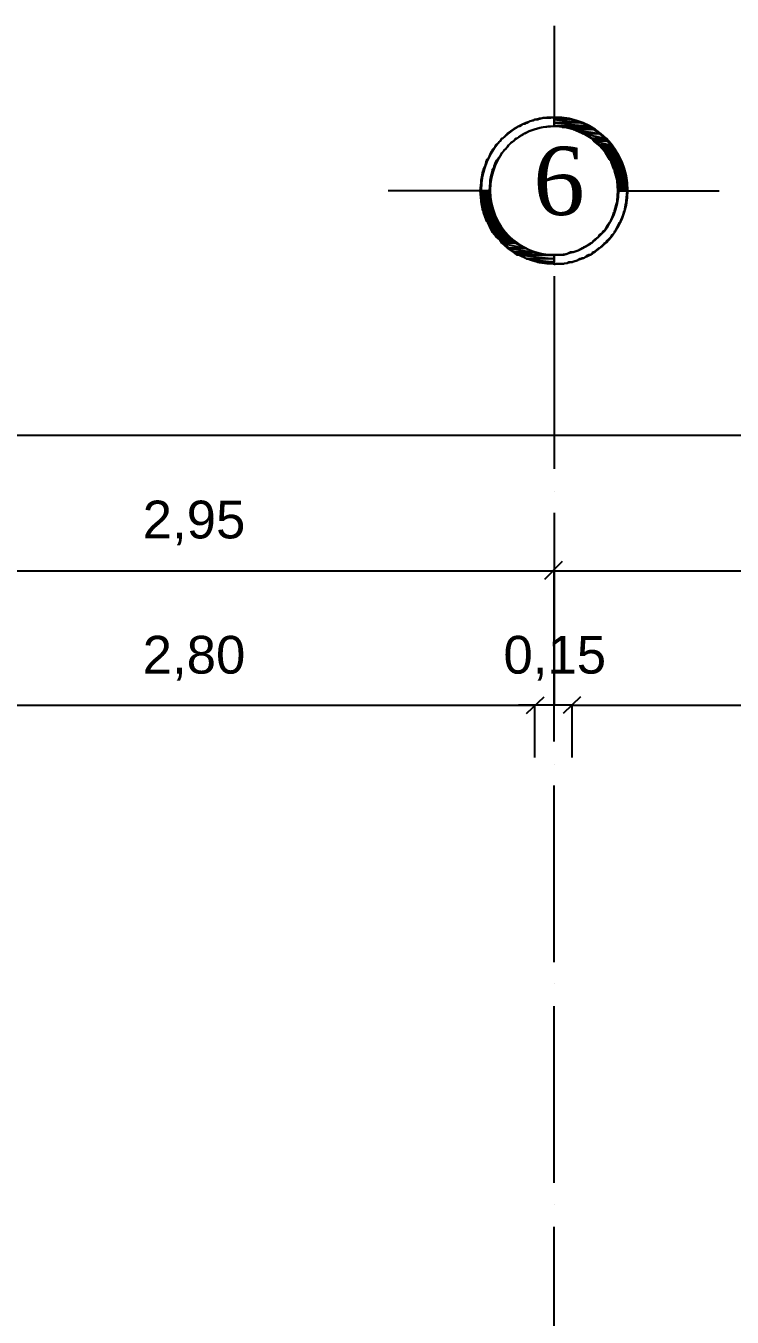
# Model space of a CAD drawing. Header units: millimetres. Extents: x 3504 to 3889, y 1729 to 1927.
# Drawn here: x 3677.3 to 3713.3, y 1860.6 to 1926.5 of the extents above; entities that cross this region are included whole.
import ezdxf

# ---------------------------------------------------------------- set-up
doc = ezdxf.new("R2010")
doc.units = ezdxf.units.MM
doc.styles.add('Arial$001H0', font='arial.ttf')
doc.styles.add('Dutch801RmBT$001H0', font='')
doc.styles.get('Dutch801RmBT$001H0').set_extended_font_data('Dutch801RmBT')

msp = doc.modelspace()

# ---------------------------------------------------------------- hatches: boundary and pattern name
at = {"true_color": 0x000000}
h = msp.add_hatch(color=18, dxfattribs=at)
h.paths.add_polyline_path([(3702.287, 1921.304), (3702.33, 1921.346)])
h.paths.add_polyline_path([(3702.287, 1921.304), (3702.33, 1921.346), (3702.372, 1921.346)])
h = msp.add_hatch(color=18, dxfattribs=at)
h.paths.add_polyline_path([(3702.372, 1921.346), (3702.414, 1921.388)])
h.paths.add_polyline_path([(3702.414, 1921.388), (3702.372, 1921.346), (3702.33, 1921.346)])
h = msp.add_hatch(color=18, dxfattribs=at)
h.paths.add_polyline_path([(3702.753, 1921.515), (3702.838, 1921.558)])
h.paths.add_polyline_path([(3702.753, 1921.515), (3702.838, 1921.558), (3702.88, 1921.558)])
for points in [[(3703.007, 1921.642), (3702.88, 1921.558), (3702.838, 1921.558)], [(3703.515, 1921.769), (3703.43, 1921.727), (3703.388, 1921.727)], [(3704.235, 1921.854), (3704.235, 1921.812), (3704.065, 1921.812)], [(3702.033, 1921.134), (3701.906, 1921.007), (3701.864, 1921.007)], [(3701.229, 1920.33), (3701.144, 1920.203), (3701.102, 1920.203)], [(3701.102, 1920.203), (3701.144, 1920.203), (3701.102, 1920.161)], [(3707.791, 1917.028), (3707.833, 1917.028), (3707.791, 1916.986)], [(3706.817, 1915.419), (3706.69, 1915.25), (3706.648, 1915.25)], [(3706.521, 1915.165), (3706.563, 1915.165), (3706.394, 1915.038)], [(3706.648, 1915.25), (3706.69, 1915.25), (3706.605, 1915.208)], [(3704.912, 1914.403), (3704.743, 1914.361), (3704.658, 1914.361)], [(3705.674, 1914.657), (3705.589, 1914.615), (3705.547, 1914.615)]]:
    msp.add_hatch(color=18, dxfattribs=at).paths.add_polyline_path(points)
h = msp.add_hatch(color=18, dxfattribs=at)
h.paths.add_polyline_path([(3703.261, 1921.727), (3703.388, 1921.727)])
h.paths.add_polyline_path([(3703.261, 1921.727), (3703.388, 1921.727), (3703.43, 1921.727)])
h = msp.add_hatch(color=18, dxfattribs=at)
h.paths.add_polyline_path([(3703.515, 1921.769), (3703.684, 1921.812)])
h.paths.add_polyline_path([(3703.515, 1921.769), (3703.684, 1921.812), (3703.769, 1921.812)])
h = msp.add_hatch(color=18, dxfattribs=at)
h.paths.add_polyline_path([(3703.811, 1921.812), (3703.938, 1921.812)])
h.paths.add_polyline_path([(3703.811, 1921.812), (3703.938, 1921.812), (3704.065, 1921.812)])
h = msp.add_hatch(color=18, dxfattribs=at)
h.paths.add_polyline_path([(3704.489, 1921.812), (3704.235, 1921.812), (3705.039, 1921.727)])
h.paths.add_polyline_path([(3704.235, 1921.812), (3705.039, 1921.727), (3704.235, 1921.727)])
h = msp.add_hatch(color=18, dxfattribs=at)
h.paths.add_polyline_path([(3705.039, 1921.727), (3704.235, 1921.727), (3705.589, 1921.558)])
h.paths.add_polyline_path([(3704.235, 1921.727), (3705.589, 1921.558), (3704.235, 1921.558)])
h = msp.add_hatch(color=18, dxfattribs=at)
h.paths.add_polyline_path([(3705.589, 1921.558), (3704.235, 1921.558), (3706.013, 1921.388)])
h.paths.add_polyline_path([(3704.235, 1921.558), (3706.013, 1921.388), (3704.235, 1921.388)])
h = msp.add_hatch(color=18, dxfattribs=at)
h.paths.add_polyline_path([(3706.013, 1921.388), (3704.235, 1921.388), (3706.097, 1921.346)])
h.paths.add_polyline_path([(3704.235, 1921.388), (3706.097, 1921.346), (3704.658, 1921.346)])
h = msp.add_hatch(color=18, dxfattribs=at)
h.paths.add_polyline_path([(3706.097, 1921.346), (3704.658, 1921.346)])
h.paths.add_polyline_path([(3704.658, 1921.346), (3706.097, 1921.346), (3704.743, 1921.346)])
h = msp.add_hatch(color=18, dxfattribs=at)
h.paths.add_polyline_path([(3706.097, 1921.346), (3704.743, 1921.346), (3706.267, 1921.219)])
h.paths.add_polyline_path([(3704.743, 1921.346), (3706.267, 1921.219), (3705.208, 1921.219)])
h = msp.add_hatch(color=18, dxfattribs=at)
h.paths.add_polyline_path([(3706.267, 1921.219), (3705.208, 1921.219), (3706.563, 1921.007)])
h.paths.add_polyline_path([(3705.208, 1921.219), (3706.563, 1921.007), (3705.674, 1921.007)])
h = msp.add_hatch(color=18, dxfattribs=at)
h.paths.add_polyline_path([(3706.563, 1921.007), (3705.674, 1921.007)])
h.paths.add_polyline_path([(3705.674, 1921.007), (3706.563, 1921.007), (3705.716, 1921.007)])
h = msp.add_hatch(color=18, dxfattribs=at)
h.paths.add_polyline_path([(3706.563, 1921.007), (3705.716, 1921.007), (3706.859, 1920.753)])
h.paths.add_polyline_path([(3705.716, 1921.007), (3706.859, 1920.753), (3706.14, 1920.753)])
h = msp.add_hatch(color=18, dxfattribs=at)
h.paths.add_polyline_path([(3706.859, 1920.753), (3706.14, 1920.753), (3706.944, 1920.626)])
h.paths.add_polyline_path([(3706.14, 1920.753), (3706.944, 1920.626), (3706.267, 1920.626)])
h = msp.add_hatch(color=18, dxfattribs=at)
h.paths.add_polyline_path([(3706.944, 1920.626), (3706.267, 1920.626), (3707.156, 1920.415)])
h.paths.add_polyline_path([(3706.267, 1920.626), (3707.156, 1920.415), (3706.521, 1920.415)])
h = msp.add_hatch(color=18, dxfattribs=at)
h.paths.add_polyline_path([(3707.156, 1920.415), (3706.521, 1920.415), (3707.325, 1920.203)])
h.paths.add_polyline_path([(3706.521, 1920.415), (3707.325, 1920.203), (3706.732, 1920.203)])
h = msp.add_hatch(color=18, dxfattribs=at)
h.paths.add_polyline_path([(3707.325, 1920.203), (3706.732, 1920.203), (3707.41, 1920.034)])
h.paths.add_polyline_path([(3706.732, 1920.203), (3707.41, 1920.034), (3706.859, 1920.034)])
h = msp.add_hatch(color=18, dxfattribs=at)
h.paths.add_polyline_path([(3707.41, 1920.034), (3706.859, 1920.034), (3707.579, 1919.695)])
h.paths.add_polyline_path([(3706.859, 1920.034), (3707.579, 1919.695), (3707.071, 1919.695)])
h = msp.add_hatch(color=18, dxfattribs=at)
h.paths.add_polyline_path([(3707.579, 1919.695), (3707.071, 1919.695), (3707.664, 1919.568)])
h.paths.add_polyline_path([(3707.071, 1919.695), (3707.664, 1919.568), (3707.156, 1919.568)])
h = msp.add_hatch(color=18, dxfattribs=at)
h.paths.add_polyline_path([(3707.664, 1919.568), (3707.156, 1919.568), (3707.791, 1919.187)])
h.paths.add_polyline_path([(3707.156, 1919.568), (3707.791, 1919.187), (3707.283, 1919.187)])
h = msp.add_hatch(color=18, dxfattribs=at)
h.paths.add_polyline_path([(3707.791, 1919.187), (3707.283, 1919.187), (3707.791, 1919.145)])
h.paths.add_polyline_path([(3707.283, 1919.187), (3707.791, 1919.145), (3707.325, 1919.145)])
h = msp.add_hatch(color=18, dxfattribs=at)
h.paths.add_polyline_path([(3707.791, 1919.145), (3707.325, 1919.145), (3707.833, 1919.102)])
h.paths.add_polyline_path([(3707.325, 1919.145), (3707.833, 1919.102), (3707.325, 1919.102)])
h = msp.add_hatch(color=18, dxfattribs=at)
h.paths.add_polyline_path([(3707.833, 1919.102), (3707.325, 1919.102), (3707.918, 1918.637)])
h.paths.add_polyline_path([(3707.325, 1919.102), (3707.918, 1918.637), (3707.452, 1918.637)])
h = msp.add_hatch(color=18, dxfattribs=at)
h.paths.add_polyline_path([(3707.918, 1918.637), (3707.452, 1918.637), (3707.918, 1918.594)])
h.paths.add_polyline_path([(3707.452, 1918.637), (3707.918, 1918.594), (3707.452, 1918.594)])
h = msp.add_hatch(color=18, dxfattribs=at)
h.paths.add_polyline_path([(3700.933, 1918.086), (3700.467, 1918.086), (3700.975, 1917.578)])
h.paths.add_polyline_path([(3700.467, 1918.086), (3700.975, 1917.578), (3700.509, 1917.578)])
h = msp.add_hatch(color=18, dxfattribs=at)
h.paths.add_polyline_path([(3707.918, 1918.594), (3707.452, 1918.594), (3707.96, 1918.086)])
h.paths.add_polyline_path([(3707.452, 1918.594), (3707.96, 1918.086), (3707.494, 1918.086)])
h = msp.add_hatch(color=18, dxfattribs=at)
h.paths.add_polyline_path([(3700.975, 1917.578), (3700.509, 1917.578), (3700.975, 1917.536)])
h.paths.add_polyline_path([(3700.509, 1917.578), (3700.975, 1917.536), (3700.509, 1917.536)])
h = msp.add_hatch(color=18, dxfattribs=at)
h.paths.add_polyline_path([(3700.975, 1917.536), (3700.509, 1917.536), (3701.102, 1917.07)])
h.paths.add_polyline_path([(3700.509, 1917.536), (3701.102, 1917.07), (3700.594, 1917.07)])
h = msp.add_hatch(color=18, dxfattribs=at)
h.paths.add_polyline_path([(3701.102, 1917.07), (3700.594, 1917.07), (3701.102, 1917.028)])
h.paths.add_polyline_path([(3700.594, 1917.07), (3701.102, 1917.028), (3700.636, 1917.028)])
h = msp.add_hatch(color=18, dxfattribs=at)
h.paths.add_polyline_path([(3701.102, 1917.028), (3700.636, 1917.028), (3701.144, 1916.986)])
h.paths.add_polyline_path([(3700.636, 1917.028), (3701.144, 1916.986), (3700.636, 1916.986)])
h = msp.add_hatch(color=18, dxfattribs=at)
h.paths.add_polyline_path([(3701.144, 1916.986), (3700.636, 1916.986), (3701.271, 1916.605)])
h.paths.add_polyline_path([(3700.636, 1916.986), (3701.271, 1916.605), (3700.763, 1916.605)])
h = msp.add_hatch(color=18, dxfattribs=at)
h.paths.add_polyline_path([(3707.833, 1917.028), (3707.833, 1917.07)])
h.paths.add_polyline_path([(3707.833, 1917.07), (3707.833, 1917.028), (3707.791, 1917.028)])
h = msp.add_hatch(color=18, dxfattribs=at)
h.paths.add_polyline_path([(3701.271, 1916.605), (3700.763, 1916.605), (3701.314, 1916.52)])
h.paths.add_polyline_path([(3700.763, 1916.605), (3701.314, 1916.52), (3700.806, 1916.52)])
h = msp.add_hatch(color=18, dxfattribs=at)
h.paths.add_polyline_path([(3701.314, 1916.52), (3700.806, 1916.52), (3701.356, 1916.478)])
h.paths.add_polyline_path([(3700.806, 1916.52), (3701.356, 1916.478), (3700.848, 1916.478)])
h = msp.add_hatch(color=18, dxfattribs=at)
h.paths.add_polyline_path([(3701.356, 1916.478), (3700.848, 1916.478), (3701.568, 1916.139)])
h.paths.add_polyline_path([(3700.848, 1916.478), (3701.568, 1916.139), (3701.017, 1916.139)])
h = msp.add_hatch(color=18, dxfattribs=at)
h.paths.add_polyline_path([(3701.568, 1916.139), (3701.017, 1916.139), (3701.652, 1916.054)])
h.paths.add_polyline_path([(3701.017, 1916.139), (3701.652, 1916.054), (3701.06, 1916.054)])
h = msp.add_hatch(color=18, dxfattribs=at)
h.paths.add_polyline_path([(3701.652, 1916.054), (3701.06, 1916.054), (3701.737, 1915.97)])
h.paths.add_polyline_path([(3701.06, 1916.054), (3701.737, 1915.97), (3701.102, 1915.97)])
h = msp.add_hatch(color=18, dxfattribs=at)
h.paths.add_polyline_path([(3701.737, 1915.97), (3701.102, 1915.97), (3701.906, 1915.758)])
h.paths.add_polyline_path([(3701.102, 1915.97), (3701.906, 1915.758), (3701.271, 1915.758)])
h = msp.add_hatch(color=18, dxfattribs=at)
h.paths.add_polyline_path([(3701.906, 1915.758), (3701.271, 1915.758), (3702.033, 1915.631)])
h.paths.add_polyline_path([(3701.271, 1915.758), (3702.033, 1915.631), (3701.398, 1915.631)])
h = msp.add_hatch(color=18, dxfattribs=at)
h.paths.add_polyline_path([(3702.033, 1915.631), (3701.398, 1915.631), (3702.16, 1915.546)])
h.paths.add_polyline_path([(3701.398, 1915.631), (3702.16, 1915.546), (3701.483, 1915.546)])
h = msp.add_hatch(color=18, dxfattribs=at)
h.paths.add_polyline_path([(3702.16, 1915.546), (3701.483, 1915.546), (3702.287, 1915.419)])
h.paths.add_polyline_path([(3701.483, 1915.546), (3702.287, 1915.419), (3701.568, 1915.419)])
h = msp.add_hatch(color=18, dxfattribs=at)
h.paths.add_polyline_path([(3702.287, 1915.419), (3701.568, 1915.419), (3702.711, 1915.165)])
h.paths.add_polyline_path([(3701.568, 1915.419), (3702.711, 1915.165), (3701.864, 1915.165)])
h = msp.add_hatch(color=18, dxfattribs=at)
h.paths.add_polyline_path([(3702.753, 1915.165), (3701.864, 1915.165)])
h.paths.add_polyline_path([(3702.753, 1915.165), (3701.864, 1915.165), (3702.711, 1915.165)])
h = msp.add_hatch(color=18, dxfattribs=at)
h.paths.add_polyline_path([(3702.753, 1915.165), (3701.864, 1915.165), (3703.219, 1914.954)])
h.paths.add_polyline_path([(3701.864, 1915.165), (3703.219, 1914.954), (3702.16, 1914.954)])
h = msp.add_hatch(color=18, dxfattribs=at)
h.paths.add_polyline_path([(3703.219, 1914.954), (3702.16, 1914.954), (3703.684, 1914.827)])
h.paths.add_polyline_path([(3702.16, 1914.954), (3703.684, 1914.827), (3702.33, 1914.827)])
h = msp.add_hatch(color=18, dxfattribs=at)
h.paths.add_polyline_path([(3703.769, 1914.827), (3702.33, 1914.827)])
h.paths.add_polyline_path([(3703.769, 1914.827), (3702.33, 1914.827), (3703.684, 1914.827)])
h = msp.add_hatch(color=18, dxfattribs=at)
h.paths.add_polyline_path([(3703.769, 1914.827), (3702.33, 1914.827), (3704.235, 1914.827)])
h.paths.add_polyline_path([(3702.33, 1914.827), (3704.235, 1914.827), (3702.414, 1914.827)])
h = msp.add_hatch(color=18, dxfattribs=at)
h.paths.add_polyline_path([(3704.235, 1914.827), (3702.414, 1914.827), (3704.235, 1914.615)])
h.paths.add_polyline_path([(3702.414, 1914.827), (3704.235, 1914.615), (3702.838, 1914.615)])
h = msp.add_hatch(color=18, dxfattribs=at)
h.paths.add_polyline_path([(3706.013, 1914.827), (3706.055, 1914.827)])
h.paths.add_polyline_path([(3706.013, 1914.827), (3706.055, 1914.827), (3706.097, 1914.827)])
h = msp.add_hatch(color=18, dxfattribs=at)
h.paths.add_polyline_path([(3704.235, 1914.615), (3702.838, 1914.615), (3704.235, 1914.446)])
h.paths.add_polyline_path([(3702.838, 1914.615), (3704.235, 1914.446), (3703.388, 1914.446)])
h = msp.add_hatch(color=18, dxfattribs=at)
h.paths.add_polyline_path([(3704.235, 1914.446), (3703.388, 1914.446), (3704.235, 1914.361)])
h.paths.add_polyline_path([(3703.388, 1914.446), (3704.235, 1914.361), (3703.938, 1914.361)])
h = msp.add_hatch(color=18, dxfattribs=at)
h.paths.add_polyline_path([(3704.235, 1914.319), (3704.235, 1914.361)])
h.paths.add_polyline_path([(3704.235, 1914.319), (3704.235, 1914.361), (3704.362, 1914.361)])
h = msp.add_hatch(color=18, dxfattribs=at)
h.paths.add_polyline_path([(3704.616, 1914.361), (3704.658, 1914.361)])
h.paths.add_polyline_path([(3704.616, 1914.361), (3704.658, 1914.361), (3704.743, 1914.361)])
h = msp.add_hatch(color=18, dxfattribs=at)
h.paths.add_polyline_path([(3704.912, 1914.403), (3704.997, 1914.446)])
h.paths.add_polyline_path([(3704.912, 1914.403), (3704.997, 1914.446), (3705.039, 1914.446)])
h = msp.add_hatch(color=18, dxfattribs=at)
h.paths.add_polyline_path([(3705.42, 1914.53), (3705.547, 1914.615)])
h.paths.add_polyline_path([(3705.42, 1914.53), (3705.547, 1914.615), (3705.589, 1914.615)])

# ---------------------------------------------------------------- linework, layer by layer
at = {"color": 18, "linetype": 'Continuous', "lineweight": -2, "true_color": 0x000000}
for p, q in [((3704.235, 1926.511), (3704.235, 1921.388)), ((3704.235, 1926.511), (3704.235, 1921.388)), ((3704.235, 1926.511), (3704.235, 1921.388)), ((3700.467, 1918.086), (3695.768, 1918.086)), ((3700.467, 1918.086), (3695.768, 1918.086)), ((3700.467, 1918.086), (3695.768, 1918.086)), ((3700.467, 1918.086), (3700.933, 1918.086)), ((3700.467, 1918.086), (3700.933, 1918.086)), ((3700.467, 1918.086), (3700.933, 1918.086)), ((3707.494, 1918.086), (3712.659, 1918.086)), ((3707.494, 1918.086), (3712.659, 1918.086)), ((3707.96, 1918.086), (3712.659, 1918.086)), ((3704.235, 1914.827), (3704.235, 1914.319)), ((3704.235, 1914.827), (3704.235, 1914.319)), ((3704.235, 1914.827), (3704.235, 1914.319)), ((3704.235, 1913.726), (3704.235, 1903.905)), ((3735.773, 1905.598), (3642.47, 1905.598)), ((3704.235, 1902.762), (3704.235, 1902.762)), ((3704.235, 1901.661), (3704.235, 1891.84)), ((3703.769, 1898.274), (3704.658, 1899.163)), ((3704.658, 1899.163), (3703.769, 1898.274)), ((3667.362, 1898.698), (3704.235, 1898.698)), ((3704.235, 1897.47), (3704.235, 1898.698)), ((3704.235, 1889.977), (3704.235, 1898.698)), ((3704.235, 1898.698), (3735.773, 1898.698)), ((3702.838, 1891.416), (3703.727, 1892.263)), ((3702.838, 1891.416), (3703.727, 1892.263)), ((3705.589, 1892.263), (3704.7, 1891.416)), ((3705.589, 1892.263), (3704.7, 1891.416)), ((3668.294, 1891.84), (3703.261, 1891.84)), ((3703.261, 1891.84), (3702.414, 1891.84)), ((3703.261, 1889.173), (3703.261, 1891.84)), ((3703.261, 1889.173), (3703.261, 1891.84)), ((3705.166, 1891.84), (3703.261, 1891.84)), ((3705.166, 1889.173), (3705.166, 1891.84)), ((3705.166, 1891.84), (3706.013, 1891.84)), ((3705.166, 1889.173), (3705.166, 1891.84)), ((3705.166, 1891.84), (3733.91, 1891.84)), ((3704.235, 1888.834), (3704.235, 1888.834)), ((3704.235, 1878.716), (3704.235, 1887.733)), ((3704.235, 1877.616), (3704.235, 1877.616)), ((3704.235, 1867.456), (3704.235, 1876.473)), ((3704.235, 1866.355), (3704.235, 1866.355)), ((3704.235, 1856.237), (3704.235, 1865.212))]:
    msp.add_line(p, q, dxfattribs=at)
for points in [[(3702.203, 1921.261), (3702.16, 1921.219), (3702.16, 1921.219)], [(3702.16, 1921.219), (3702.16, 1921.219), (3702.203, 1921.261)], [(3702.287, 1921.304), (3702.203, 1921.261), (3702.203, 1921.261)], [(3702.287, 1921.304), (3702.287, 1921.304), (3702.33, 1921.346)], [(3702.287, 1921.304), (3702.33, 1921.346), (3702.372, 1921.346)], [(3702.414, 1921.388), (3702.372, 1921.346), (3702.33, 1921.346)], [(3702.372, 1921.346), (3702.414, 1921.388)], [(3702.499, 1921.388), (3702.414, 1921.388), (3702.414, 1921.388)], [(3702.668, 1921.515), (3702.499, 1921.388), (3702.499, 1921.388)], [(3702.753, 1921.515), (3702.668, 1921.515), (3702.668, 1921.515)], [(3702.753, 1921.515), (3702.753, 1921.515), (3702.838, 1921.558)], [(3702.753, 1921.515), (3702.838, 1921.558), (3702.88, 1921.558)], [(3703.007, 1921.642), (3702.88, 1921.558), (3702.838, 1921.558)], [(3703.176, 1921.685), (3703.007, 1921.642), (3703.007, 1921.642)], [(3703.007, 1921.642), (3703.007, 1921.642), (3703.176, 1921.685)], [(3703.261, 1921.727), (3703.176, 1921.685), (3703.176, 1921.685)], [(3703.346, 1921.261), (3703.219, 1921.219), (3703.219, 1921.219)], [(3703.261, 1921.727), (3703.261, 1921.727), (3703.388, 1921.727)], [(3703.261, 1921.727), (3703.388, 1921.727), (3703.43, 1921.727)], [(3703.515, 1921.304), (3703.346, 1921.261), (3703.346, 1921.261)], [(3703.515, 1921.769), (3703.43, 1921.727), (3703.388, 1921.727)], [(3703.515, 1921.769), (3703.515, 1921.769), (3703.684, 1921.812)], [(3703.515, 1921.769), (3703.684, 1921.812), (3703.769, 1921.812)], [(3703.684, 1921.346), (3703.515, 1921.304), (3703.515, 1921.304)], [(3703.811, 1921.812), (3703.769, 1921.812), (3703.684, 1921.812)], [(3704.235, 1921.388), (3703.684, 1921.346), (3703.684, 1921.346)], [(3703.684, 1921.346), (3703.684, 1921.346), (3704.235, 1921.388)], [(3703.811, 1921.812), (3703.811, 1921.812), (3703.938, 1921.812)], [(3703.811, 1921.812), (3703.938, 1921.812), (3704.065, 1921.812)], [(3704.235, 1921.854), (3704.235, 1921.812), (3704.065, 1921.812)], [(3704.489, 1921.812), (3704.235, 1921.812), (3705.039, 1921.727)], [(3704.235, 1921.812), (3705.039, 1921.727), (3704.235, 1921.727)], [(3705.039, 1921.727), (3704.235, 1921.727), (3705.589, 1921.558)], [(3704.235, 1921.727), (3705.589, 1921.558), (3704.235, 1921.558)], [(3705.589, 1921.558), (3704.235, 1921.558), (3706.013, 1921.388)], [(3704.235, 1921.558), (3706.013, 1921.388), (3704.235, 1921.388)], [(3706.013, 1921.388), (3704.235, 1921.388), (3706.097, 1921.346)], [(3704.235, 1921.388), (3706.097, 1921.346), (3704.658, 1921.346)], [(3706.097, 1921.346), (3704.658, 1921.346)], [(3704.658, 1921.346), (3706.097, 1921.346), (3704.743, 1921.346)], [(3706.097, 1921.346), (3704.743, 1921.346), (3706.267, 1921.219)], [(3704.743, 1921.346), (3706.267, 1921.219), (3705.208, 1921.219)], [(3701.483, 1920.626), (3701.441, 1920.584), (3701.441, 1920.584)], [(3701.568, 1920.753), (3701.483, 1920.626), (3701.483, 1920.626)], [(3701.483, 1920.626), (3701.483, 1920.626), (3701.568, 1920.753)], [(3701.61, 1920.753), (3701.568, 1920.753), (3701.568, 1920.753)], [(3701.779, 1920.923), (3701.61, 1920.753), (3701.61, 1920.753)], [(3701.822, 1920.965), (3701.779, 1920.923), (3701.779, 1920.923)], [(3701.864, 1921.007), (3701.822, 1920.965), (3701.822, 1920.965)], [(3702.033, 1921.134), (3701.906, 1921.007), (3701.864, 1921.007)], [(3701.864, 1921.007), (3701.864, 1921.007)], [(3701.864, 1921.007), (3701.906, 1921.007), (3701.906, 1921.007)], [(3702.16, 1921.219), (3702.033, 1921.134), (3702.033, 1921.134)], [(3702.16, 1920.626), (3702.118, 1920.584), (3702.118, 1920.584)], [(3702.287, 1920.753), (3702.16, 1920.626), (3702.16, 1920.626)], [(3702.33, 1920.753), (3702.287, 1920.753), (3702.287, 1920.753)], [(3702.584, 1920.923), (3702.33, 1920.753), (3702.33, 1920.753)], [(3702.668, 1920.965), (3702.584, 1920.923), (3702.584, 1920.923)], [(3702.711, 1921.007), (3702.668, 1920.965), (3702.668, 1920.965)], [(3702.753, 1921.007), (3702.711, 1921.007), (3702.711, 1921.007)], [(3702.965, 1921.134), (3702.753, 1921.007), (3702.753, 1921.007)], [(3703.219, 1921.219), (3702.965, 1921.134), (3702.965, 1921.134)], [(3706.267, 1921.219), (3705.208, 1921.219), (3706.563, 1921.007)], [(3705.208, 1921.219), (3706.563, 1921.007), (3705.674, 1921.007)], [(3706.563, 1921.007), (3705.674, 1921.007)], [(3705.674, 1921.007), (3706.563, 1921.007), (3705.716, 1921.007)], [(3706.563, 1921.007), (3705.716, 1921.007), (3706.859, 1920.753)], [(3705.716, 1921.007), (3706.859, 1920.753), (3706.14, 1920.753)], [(3706.859, 1920.753), (3706.14, 1920.753), (3706.944, 1920.626)], [(3706.14, 1920.753), (3706.944, 1920.626), (3706.267, 1920.626)], [(3706.944, 1920.626), (3706.267, 1920.626), (3707.156, 1920.415)], [(3706.267, 1920.626), (3707.156, 1920.415), (3706.521, 1920.415)], [(3701.017, 1920.034), (3700.933, 1919.864), (3700.933, 1919.864)], [(3701.06, 1920.118), (3701.017, 1920.034), (3701.017, 1920.034)], [(3701.017, 1920.034), (3701.017, 1920.034), (3701.06, 1920.118)], [(3701.102, 1920.161), (3701.06, 1920.118), (3701.06, 1920.118)], [(3701.229, 1920.33), (3701.144, 1920.203), (3701.102, 1920.203)], [(3701.102, 1920.203), (3701.144, 1920.203), (3701.102, 1920.161)], [(3701.271, 1920.415), (3701.229, 1920.33), (3701.229, 1920.33)], [(3701.398, 1920.542), (3701.271, 1920.415), (3701.271, 1920.415)], [(3701.271, 1920.415), (3701.271, 1920.415), (3701.398, 1920.542)], [(3701.441, 1920.584), (3701.398, 1920.542), (3701.398, 1920.542)], [(3701.568, 1920.034), (3701.483, 1919.864), (3701.483, 1919.864)], [(3701.652, 1920.118), (3701.568, 1920.034), (3701.568, 1920.034)], [(3701.695, 1920.161), (3701.652, 1920.118), (3701.652, 1920.118)], [(3701.737, 1920.203), (3701.695, 1920.161), (3701.695, 1920.161)], [(3701.864, 1920.33), (3701.737, 1920.203), (3701.737, 1920.203)], [(3701.906, 1920.415), (3701.864, 1920.33), (3701.864, 1920.33)], [(3702.033, 1920.542), (3701.906, 1920.415), (3701.906, 1920.415)], [(3702.118, 1920.584), (3702.033, 1920.542), (3702.033, 1920.542)], [(3707.156, 1920.415), (3706.521, 1920.415), (3707.325, 1920.203)], [(3706.521, 1920.415), (3707.325, 1920.203), (3706.732, 1920.203)], [(3707.325, 1920.203), (3706.732, 1920.203), (3707.41, 1920.034)], [(3706.732, 1920.203), (3707.41, 1920.034), (3706.859, 1920.034)], [(3707.41, 1920.034), (3706.859, 1920.034), (3707.579, 1919.695)], [(3706.859, 1920.034), (3707.579, 1919.695), (3707.071, 1919.695)], [(3700.721, 1919.356), (3700.636, 1919.187), (3700.636, 1919.187)], [(3700.763, 1919.568), (3700.721, 1919.356), (3700.721, 1919.356)], [(3700.806, 1919.653), (3700.763, 1919.568), (3700.763, 1919.568)], [(3700.763, 1919.568), (3700.763, 1919.568), (3700.806, 1919.653)], [(3700.848, 1919.695), (3700.806, 1919.695), (3700.806, 1919.695)], [(3700.806, 1919.695), (3700.806, 1919.653), (3700.806, 1919.653)], [(3700.933, 1919.864), (3700.848, 1919.695), (3700.848, 1919.695)], [(3701.187, 1919.356), (3701.144, 1919.187), (3701.144, 1919.187)], [(3701.271, 1919.568), (3701.187, 1919.356), (3701.187, 1919.356)], [(3701.314, 1919.653), (3701.271, 1919.568), (3701.271, 1919.568)], [(3701.356, 1919.695), (3701.314, 1919.653), (3701.314, 1919.653)], [(3701.483, 1919.864), (3701.356, 1919.695), (3701.356, 1919.695)], [(3701.356, 1919.695), (3701.356, 1919.695)], [(3707.579, 1919.695), (3707.071, 1919.695), (3707.664, 1919.568)], [(3707.071, 1919.695), (3707.664, 1919.568), (3707.156, 1919.568)], [(3707.664, 1919.568), (3707.156, 1919.568), (3707.791, 1919.187)], [(3707.156, 1919.568), (3707.791, 1919.187), (3707.283, 1919.187)], [(3700.552, 1918.806), (3700.509, 1918.637), (3700.509, 1918.637)], [(3700.509, 1918.637), (3700.509, 1918.637)], [(3700.509, 1918.637), (3700.509, 1918.637)], [(3700.509, 1918.637), (3700.509, 1918.594), (3700.509, 1918.594)], [(3700.509, 1918.594), (3700.509, 1918.594), (3700.509, 1918.637)], [(3700.594, 1919.102), (3700.552, 1918.806), (3700.552, 1918.806)], [(3700.636, 1919.145), (3700.594, 1919.102), (3700.594, 1919.102)], [(3700.594, 1919.102), (3700.594, 1919.102), (3700.636, 1919.145)], [(3700.636, 1919.187), (3700.636, 1919.187)], [(3700.636, 1919.187), (3700.636, 1919.145), (3700.636, 1919.145)], [(3701.017, 1918.806), (3700.975, 1918.637), (3700.975, 1918.637)], [(3700.975, 1918.637), (3700.975, 1918.637)], [(3700.975, 1918.637), (3700.975, 1918.637)], [(3700.975, 1918.637), (3700.975, 1918.594), (3700.975, 1918.594)], [(3701.102, 1919.102), (3701.017, 1918.806), (3701.017, 1918.806)], [(3701.144, 1919.187), (3701.102, 1919.187), (3701.102, 1919.187)], [(3701.102, 1919.187), (3701.102, 1919.145), (3701.102, 1919.145)], [(3701.102, 1919.145), (3701.102, 1919.102), (3701.102, 1919.102)], [(3707.791, 1919.187), (3707.283, 1919.187), (3707.791, 1919.145)], [(3707.283, 1919.187), (3707.791, 1919.145), (3707.325, 1919.145)], [(3707.791, 1919.145), (3707.325, 1919.145), (3707.833, 1919.102)], [(3707.325, 1919.145), (3707.833, 1919.102), (3707.325, 1919.102)], [(3707.833, 1919.102), (3707.325, 1919.102), (3707.918, 1918.637)], [(3707.325, 1919.102), (3707.918, 1918.637), (3707.452, 1918.637)], [(3707.918, 1918.637), (3707.452, 1918.637), (3707.918, 1918.594)], [(3707.452, 1918.637), (3707.918, 1918.594), (3707.452, 1918.594)], [(3700.509, 1918.51), (3700.467, 1918.086), (3700.467, 1918.086)], [(3700.933, 1918.086), (3700.467, 1918.086), (3700.975, 1917.578)], [(3700.467, 1918.086), (3700.975, 1917.578), (3700.509, 1917.578)], [(3700.509, 1918.594), (3700.509, 1918.51), (3700.509, 1918.51)], [(3700.509, 1918.51), (3700.509, 1918.51), (3700.509, 1918.594)], [(3700.975, 1918.51), (3700.933, 1918.086), (3700.933, 1918.086)], [(3700.975, 1918.594), (3700.975, 1918.594)], [(3700.975, 1918.594), (3700.975, 1918.552), (3700.975, 1918.552)], [(3700.975, 1918.552), (3700.975, 1918.552)], [(3700.975, 1918.552), (3700.975, 1918.552)], [(3700.975, 1918.552), (3700.975, 1918.552)], [(3700.975, 1918.552), (3700.975, 1918.51), (3700.975, 1918.51)], [(3707.918, 1918.594), (3707.452, 1918.594), (3707.96, 1918.086)], [(3707.452, 1918.594), (3707.96, 1918.086), (3707.494, 1918.086)], [(3707.494, 1918.086), (3707.452, 1917.578), (3707.452, 1917.578)], [(3707.96, 1918.086), (3707.918, 1917.578), (3707.918, 1917.578)], [(3700.975, 1917.578), (3700.509, 1917.578), (3700.975, 1917.536)], [(3700.509, 1917.578), (3700.975, 1917.536), (3700.509, 1917.536)], [(3700.509, 1917.536), (3700.975, 1917.536), (3700.975, 1917.536)], [(3700.975, 1917.536), (3700.975, 1917.536), (3700.509, 1917.536)], [(3700.975, 1917.536), (3700.509, 1917.536), (3701.102, 1917.07)], [(3700.509, 1917.536), (3701.102, 1917.07), (3700.594, 1917.07)], [(3707.41, 1917.367), (3707.325, 1917.07), (3707.325, 1917.07)], [(3707.452, 1917.536), (3707.41, 1917.367), (3707.41, 1917.367)], [(3707.452, 1917.578), (3707.452, 1917.578)], [(3707.452, 1917.578), (3707.452, 1917.536), (3707.452, 1917.536)], [(3707.452, 1917.536), (3707.452, 1917.536)], [(3707.452, 1917.536), (3707.452, 1917.536)], [(3707.875, 1917.367), (3707.833, 1917.07), (3707.833, 1917.07)], [(3707.918, 1917.536), (3707.875, 1917.367), (3707.875, 1917.367)], [(3707.918, 1917.578), (3707.918, 1917.578)], [(3707.918, 1917.578), (3707.918, 1917.578)], [(3707.918, 1917.578), (3707.918, 1917.536), (3707.918, 1917.536)], [(3707.918, 1917.536), (3707.918, 1917.536), (3707.918, 1917.578)], [(3707.918, 1917.536), (3707.918, 1917.536)], [(3707.918, 1917.536), (3707.918, 1917.536)], [(3701.102, 1917.07), (3700.594, 1917.07), (3701.102, 1917.028)], [(3700.594, 1917.07), (3701.102, 1917.028), (3700.636, 1917.028)], [(3701.102, 1917.028), (3700.636, 1917.028), (3701.144, 1916.986)], [(3700.636, 1917.028), (3701.144, 1916.986), (3700.636, 1916.986)], [(3701.144, 1916.986), (3700.636, 1916.986), (3701.271, 1916.605)], [(3700.636, 1916.986), (3701.271, 1916.605), (3700.763, 1916.605)], [(3707.24, 1916.816), (3707.156, 1916.605), (3707.156, 1916.605)], [(3707.283, 1916.986), (3707.24, 1916.816), (3707.24, 1916.816)], [(3707.325, 1916.986), (3707.283, 1916.986), (3707.283, 1916.986)], [(3707.325, 1917.07), (3707.325, 1917.028), (3707.325, 1917.028)], [(3707.325, 1917.028), (3707.325, 1916.986), (3707.325, 1916.986)], [(3707.748, 1916.816), (3707.664, 1916.605), (3707.664, 1916.605)], [(3707.791, 1916.986), (3707.748, 1916.816), (3707.748, 1916.816)], [(3707.833, 1917.07), (3707.833, 1917.028), (3707.791, 1917.028)], [(3707.791, 1917.028), (3707.833, 1917.028), (3707.791, 1916.986)], [(3707.791, 1916.986), (3707.791, 1916.986)], [(3707.833, 1917.028), (3707.833, 1917.07)], [(3701.271, 1916.605), (3700.763, 1916.605), (3701.314, 1916.52)], [(3700.763, 1916.605), (3701.314, 1916.52), (3700.806, 1916.52)], [(3701.314, 1916.52), (3700.806, 1916.52), (3701.356, 1916.478)], [(3700.806, 1916.52), (3701.356, 1916.478), (3700.848, 1916.478)], [(3701.356, 1916.478), (3700.848, 1916.478), (3701.568, 1916.139)], [(3700.848, 1916.478), (3701.568, 1916.139), (3701.017, 1916.139)], [(3701.568, 1916.139), (3701.017, 1916.139), (3701.652, 1916.054)], [(3701.017, 1916.139), (3701.652, 1916.054), (3701.06, 1916.054)], [(3701.652, 1916.054), (3701.06, 1916.054), (3701.737, 1915.97)], [(3701.06, 1916.054), (3701.737, 1915.97), (3701.102, 1915.97)], [(3706.775, 1916.054), (3706.732, 1916.012), (3706.732, 1916.012)], [(3706.732, 1916.012), (3706.732, 1915.97), (3706.732, 1915.97)], [(3706.859, 1916.139), (3706.775, 1916.054), (3706.775, 1916.054)], [(3706.944, 1916.308), (3706.859, 1916.139), (3706.859, 1916.139)], [(3707.071, 1916.478), (3706.944, 1916.308), (3706.944, 1916.308)], [(3707.113, 1916.52), (3707.071, 1916.478), (3707.071, 1916.478)], [(3707.071, 1916.478), (3707.071, 1916.478)], [(3707.156, 1916.605), (3707.113, 1916.52), (3707.113, 1916.52)], [(3707.367, 1916.054), (3707.325, 1916.012), (3707.325, 1916.012)], [(3707.325, 1916.012), (3707.325, 1915.97), (3707.325, 1915.97)], [(3707.41, 1916.139), (3707.367, 1916.054), (3707.367, 1916.054)], [(3707.367, 1916.054), (3707.367, 1916.054), (3707.41, 1916.139)], [(3707.494, 1916.308), (3707.41, 1916.139), (3707.41, 1916.139)], [(3707.579, 1916.478), (3707.494, 1916.308), (3707.494, 1916.308)], [(3707.621, 1916.478), (3707.579, 1916.478), (3707.579, 1916.478)], [(3707.664, 1916.605), (3707.621, 1916.52), (3707.621, 1916.52)], [(3707.621, 1916.52), (3707.621, 1916.52), (3707.664, 1916.605)], [(3707.621, 1916.52), (3707.621, 1916.478), (3707.621, 1916.478)], [(3701.737, 1915.97), (3701.102, 1915.97), (3701.906, 1915.758)], [(3701.102, 1915.97), (3701.906, 1915.758), (3701.271, 1915.758)], [(3701.906, 1915.758), (3701.271, 1915.758), (3702.033, 1915.631)], [(3701.271, 1915.758), (3702.033, 1915.631), (3701.398, 1915.631)], [(3702.033, 1915.631), (3701.398, 1915.631), (3702.16, 1915.546)], [(3701.398, 1915.631), (3702.16, 1915.546), (3701.483, 1915.546)], [(3702.16, 1915.546), (3701.483, 1915.546), (3702.287, 1915.419)], [(3701.483, 1915.546), (3702.287, 1915.419), (3701.568, 1915.419)], [(3702.287, 1915.419), (3701.568, 1915.419), (3702.711, 1915.165)], [(3701.568, 1915.419), (3702.711, 1915.165), (3701.864, 1915.165)], [(3706.097, 1915.419), (3705.843, 1915.25), (3705.843, 1915.25)], [(3706.14, 1915.419), (3706.097, 1915.419), (3706.097, 1915.419)], [(3706.267, 1915.546), (3706.14, 1915.419), (3706.14, 1915.419)], [(3706.309, 1915.589), (3706.267, 1915.546), (3706.267, 1915.546)], [(3706.394, 1915.631), (3706.309, 1915.589), (3706.309, 1915.589)], [(3706.521, 1915.758), (3706.394, 1915.631), (3706.394, 1915.631)], [(3706.563, 1915.843), (3706.521, 1915.758), (3706.521, 1915.758)], [(3706.732, 1915.97), (3706.563, 1915.843), (3706.563, 1915.843)], [(3706.817, 1915.419), (3706.69, 1915.25), (3706.648, 1915.25)], [(3706.859, 1915.419), (3706.817, 1915.419), (3706.817, 1915.419)], [(3706.944, 1915.546), (3706.859, 1915.419), (3706.859, 1915.419)], [(3706.859, 1915.419), (3706.859, 1915.419), (3706.944, 1915.546)], [(3706.986, 1915.589), (3706.944, 1915.546), (3706.944, 1915.546)], [(3707.029, 1915.631), (3706.986, 1915.589), (3706.986, 1915.589)], [(3707.156, 1915.758), (3707.029, 1915.631), (3707.029, 1915.631)], [(3707.029, 1915.631), (3707.029, 1915.631), (3707.156, 1915.758)], [(3707.198, 1915.843), (3707.156, 1915.758), (3707.156, 1915.758)], [(3707.325, 1915.97), (3707.198, 1915.843), (3707.198, 1915.843)], [(3702.753, 1915.165), (3702.753, 1915.165), (3701.864, 1915.165)], [(3702.753, 1915.165), (3701.864, 1915.165), (3702.711, 1915.165)], [(3702.753, 1915.165), (3701.864, 1915.165), (3703.219, 1914.954)], [(3701.864, 1915.165), (3703.219, 1914.954), (3702.16, 1914.954)], [(3703.219, 1914.954), (3702.16, 1914.954), (3703.684, 1914.827)], [(3702.16, 1914.954), (3703.684, 1914.827), (3702.33, 1914.827)], [(3703.769, 1914.827), (3703.769, 1914.827), (3702.33, 1914.827)], [(3703.769, 1914.827), (3702.33, 1914.827), (3703.684, 1914.827)], [(3703.769, 1914.827), (3702.33, 1914.827), (3704.235, 1914.827)], [(3702.33, 1914.827), (3704.235, 1914.827), (3702.414, 1914.827)], [(3704.235, 1914.827), (3702.414, 1914.827), (3704.235, 1914.615)], [(3702.414, 1914.827), (3704.235, 1914.615), (3702.838, 1914.615)], [(3704.743, 1914.827), (3704.235, 1914.827), (3704.235, 1914.827)], [(3704.235, 1914.827), (3704.235, 1914.827), (3704.743, 1914.827)], [(3704.912, 1914.869), (3704.743, 1914.827), (3704.743, 1914.827)], [(3705.081, 1914.954), (3704.912, 1914.869), (3704.912, 1914.869)], [(3705.208, 1914.954), (3705.081, 1914.954), (3705.081, 1914.954)], [(3705.462, 1915.038), (3705.208, 1914.954), (3705.208, 1914.954)], [(3705.674, 1915.165), (3705.462, 1915.038), (3705.462, 1915.038)], [(3705.716, 1915.165), (3705.674, 1915.165), (3705.674, 1915.165)], [(3705.759, 1915.208), (3705.716, 1915.165), (3705.716, 1915.165)], [(3705.843, 1915.25), (3705.759, 1915.208), (3705.759, 1915.208)], [(3705.928, 1914.784), (3705.759, 1914.657), (3705.759, 1914.657)], [(3706.013, 1914.827), (3705.928, 1914.784), (3705.928, 1914.784)], [(3706.013, 1914.827), (3706.013, 1914.827), (3706.055, 1914.827)], [(3706.013, 1914.827), (3706.055, 1914.827), (3706.097, 1914.827)], [(3706.097, 1914.827), (3706.055, 1914.827), (3706.055, 1914.827)], [(3706.182, 1914.869), (3706.097, 1914.827), (3706.097, 1914.827)], [(3706.097, 1914.827), (3706.097, 1914.827)], [(3706.224, 1914.954), (3706.182, 1914.869), (3706.182, 1914.869)], [(3706.182, 1914.869), (3706.182, 1914.869), (3706.224, 1914.954)], [(3706.267, 1914.954), (3706.224, 1914.954), (3706.224, 1914.954)], [(3706.224, 1914.954), (3706.224, 1914.954), (3706.267, 1914.954)], [(3706.394, 1915.038), (3706.267, 1914.954), (3706.267, 1914.954)], [(3706.521, 1915.165), (3706.563, 1915.165), (3706.394, 1915.038)], [(3706.563, 1915.165), (3706.521, 1915.165), (3706.521, 1915.165)], [(3706.605, 1915.208), (3706.563, 1915.165), (3706.563, 1915.165)], [(3706.563, 1915.165), (3706.563, 1915.165)], [(3706.648, 1915.25), (3706.69, 1915.25), (3706.605, 1915.208)], [(3704.235, 1914.615), (3702.838, 1914.615), (3704.235, 1914.446)], [(3702.838, 1914.615), (3704.235, 1914.446), (3703.388, 1914.446)], [(3704.235, 1914.446), (3703.388, 1914.446), (3704.235, 1914.361)], [(3703.388, 1914.446), (3704.235, 1914.361), (3703.938, 1914.361)], [(3704.235, 1914.319), (3704.235, 1914.319), (3704.235, 1914.361)], [(3704.235, 1914.319), (3704.235, 1914.361), (3704.362, 1914.361)], [(3704.616, 1914.361), (3704.489, 1914.361), (3704.362, 1914.361)], [(3704.616, 1914.361), (3704.616, 1914.361), (3704.658, 1914.361)], [(3704.616, 1914.361), (3704.658, 1914.361), (3704.743, 1914.361)], [(3704.912, 1914.403), (3704.743, 1914.361), (3704.658, 1914.361)], [(3704.912, 1914.403), (3704.912, 1914.403), (3704.997, 1914.446)], [(3704.912, 1914.403), (3704.997, 1914.446), (3705.039, 1914.446)], [(3705.166, 1914.446), (3705.039, 1914.446), (3704.997, 1914.446)], [(3705.251, 1914.488), (3705.166, 1914.446), (3705.166, 1914.446)], [(3705.166, 1914.446), (3705.166, 1914.446), (3705.251, 1914.488)], [(3705.42, 1914.53), (3705.251, 1914.488), (3705.251, 1914.488)], [(3705.42, 1914.53), (3705.42, 1914.53), (3705.547, 1914.615)], [(3705.42, 1914.53), (3705.547, 1914.615), (3705.589, 1914.615)], [(3705.674, 1914.657), (3705.589, 1914.615), (3705.547, 1914.615)], [(3705.759, 1914.657), (3705.674, 1914.657), (3705.674, 1914.657)], [(3705.674, 1914.657), (3705.674, 1914.657), (3705.759, 1914.657)]]:
    msp.add_lwpolyline(points, close=True, dxfattribs=at)
for points in [[(3704.256, 1921.854), (3702.187, 1921.854), (3700.509, 1920.177), (3700.509, 1918.108)], [(3704.256, 1921.854), (3702.187, 1921.854), (3700.509, 1920.177), (3700.509, 1918.108)], [(3704.256, 1921.854), (3702.187, 1921.854), (3700.509, 1920.177), (3700.509, 1918.108)], [(3704.256, 1921.388), (3702.444, 1921.388), (3700.975, 1919.92), (3700.975, 1918.108)], [(3704.256, 1921.388), (3702.444, 1921.388), (3700.975, 1919.92), (3700.975, 1918.108)], [(3704.256, 1921.388), (3702.444, 1921.388), (3700.975, 1919.92), (3700.975, 1918.108)], [(3708.002, 1918.108), (3708.002, 1920.177), (3706.325, 1921.854), (3704.256, 1921.854)], [(3708.002, 1918.108), (3708.002, 1920.177), (3706.325, 1921.854), (3704.256, 1921.854)], [(3708.002, 1918.108), (3708.002, 1920.177), (3706.325, 1921.854), (3704.256, 1921.854)], [(3707.537, 1918.108), (3707.537, 1919.92), (3706.068, 1921.388), (3704.256, 1921.388)], [(3707.537, 1918.108), (3707.537, 1919.92), (3706.068, 1921.388), (3704.256, 1921.388)], [(3707.537, 1918.108), (3707.537, 1919.92), (3706.068, 1921.388), (3704.256, 1921.388)], [(3700.509, 1918.108), (3700.509, 1916.038), (3702.187, 1914.361), (3704.256, 1914.361)], [(3700.509, 1918.108), (3700.509, 1916.038), (3702.187, 1914.361), (3704.256, 1914.361)], [(3700.509, 1918.108), (3700.509, 1916.038), (3702.187, 1914.361), (3704.256, 1914.361)], [(3700.975, 1918.108), (3700.975, 1916.296), (3702.444, 1914.827), (3704.256, 1914.827)], [(3700.975, 1918.108), (3700.975, 1916.296), (3702.444, 1914.827), (3704.256, 1914.827)], [(3700.975, 1918.108), (3700.975, 1916.296), (3702.444, 1914.827), (3704.256, 1914.827)], [(3704.256, 1914.361), (3706.325, 1914.361), (3708.002, 1916.038), (3708.002, 1918.108)], [(3704.256, 1914.827), (3706.068, 1914.827), (3707.537, 1916.296), (3707.537, 1918.108)], [(3704.256, 1914.361), (3706.325, 1914.361), (3708.002, 1916.038), (3708.002, 1918.108)], [(3704.256, 1914.827), (3706.068, 1914.827), (3707.537, 1916.296), (3707.537, 1918.108)], [(3704.256, 1914.361), (3706.325, 1914.361), (3708.002, 1916.038), (3708.002, 1918.108)], [(3704.256, 1914.827), (3706.068, 1914.827), (3707.537, 1916.296), (3707.537, 1918.108)]]:
    msp.add_open_spline(points, degree=3, dxfattribs=at)

# ---------------------------------------------------------------- texts
at = {"color": 18, "true_color": 0x000000}
for s, height, style, p in [('6', 3.482, 'Dutch801RmBT$001H0', (3703.176, 1916.859)), ('2,95', 1.9281, 'Arial$001H0', (3683.237, 1900.349)), ('2,80', 1.9281, 'Arial$001H0', (3683.237, 1893.448)), ('0,15', 1.9281, 'Arial$001H0', (3701.652, 1893.448))]:
    msp.add_text(s, height=height, dxfattribs=dict(at, style=style)).set_placement(p)

doc.saveas('drawing.dxf')
